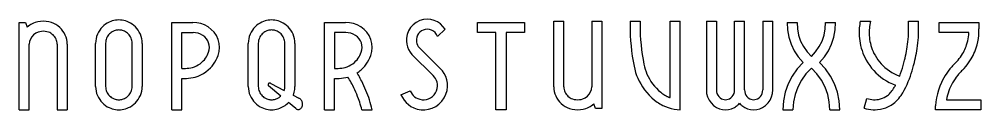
# Model space of a CAD drawing. Header units: metres. Extents: x 0 to 22.4, y -2.3 to 1.
# Drawn here: x 11.39 to 22.43, y 0 to 1.04 of the extents above; entities that cross this region are included whole.
import ezdxf

# ---------------------------------------------------------------- set-up
doc = ezdxf.new("R2010")
doc.units = ezdxf.units.M

msp = doc.modelspace()

# ---------------------------------------------------------------- linework, layer by layer
at = {"layer": 'MCD_Layer_0'}
for p, q in [((11.39322, 0), (11.39322, 1)), ((11.39322, 1), (11.46582, 1)), ((11.46582, 1), (11.486019, 0.948699)), ((11.558843, 0.993864), (11.543188, 0.986721)), ((11.57492, 1), (11.558843, 0.993864)), ((11.605921, 1.008302), (11.57492, 1)), ((11.63762, 1.013321), (11.605921, 1.008302)), ((11.66967, 1.014999), (11.63762, 1.013321)), ((11.70172, 1.013321), (11.66967, 1.014999)), ((11.733419, 1.008302), (11.70172, 1.013321)), ((11.76442, 1), (11.733419, 1.008302)), ((11.789908, 0.989794), (11.76442, 1)), ((12.40436, 0.994813), (12.384069, 0.981955)), ((12.425721, 1.0058), (12.40436, 0.994813)), ((12.443406, 1.013127), (12.425721, 1.0058)), ((12.461569, 1.01917), (12.443406, 1.013127)), ((12.480118, 1.0239), (12.461569, 1.01917)), ((12.498957, 1.027292), (12.480118, 1.0239)), ((12.517991, 1.029329), (12.498957, 1.027292)), ((12.537121, 1.030001), (12.517991, 1.029329)), ((12.556218, 1.029317), (12.537121, 1.030001)), ((12.575217, 1.027273), (12.556218, 1.029317)), ((12.594022, 1.023879), (12.575217, 1.027273)), ((12.612537, 1.019151), (12.594022, 1.023879)), ((12.630668, 1.013115), (12.612537, 1.019151)), ((12.648322, 1.0058), (12.630668, 1.013115)), ((12.669688, 0.994799), (12.648322, 1.0058)), ((12.689986, 0.981934), (12.669688, 0.994799)), ((13.146023, 0), (13.146023, 1)), ((13.146023, 1), (13.386023, 1)), ((13.432105, 0.997506), (13.386023, 1)), ((13.477311, 0.988222), (13.432105, 0.997506)), ((14.157164, 0.994812), (14.136873, 0.981955)), ((14.178525, 1.0058), (14.157164, 0.994812)), ((14.196194, 1.013121), (14.178525, 1.0058)), ((14.214341, 1.019161), (14.196194, 1.013121)), ((14.232872, 1.02389), (14.214341, 1.019161)), ((14.251695, 1.027283), (14.232872, 1.02389)), ((14.270711, 1.029323), (14.251695, 1.027283)), ((14.289825, 1.030001), (14.270711, 1.029323)), ((14.308938, 1.029323), (14.289825, 1.030001)), ((14.327955, 1.027283), (14.308938, 1.029323)), ((14.346777, 1.02389), (14.327955, 1.027283)), ((14.365309, 1.019161), (14.346777, 1.02389)), ((14.383456, 1.013121), (14.365309, 1.019161)), ((14.401125, 1.0058), (14.383456, 1.013121)), ((14.422491, 0.994799), (14.401125, 1.0058)), ((14.44279, 0.981934), (14.422491, 0.994799)), ((14.898826, 0), (14.898826, 1)), ((14.898826, 1), (15.138826, 1)), ((15.184908, 0.997506), (15.138826, 1)), ((15.230114, 0.988222), (15.184908, 0.997506)), ((15.950224, 1.002508), (15.914899, 0.975884)), ((15.989833, 1.022201), (15.950224, 1.002508)), ((16.032382, 1.034295), (15.989833, 1.022201)), ((16.076427, 1.03838), (16.032382, 1.034295)), ((16.117009, 1.034924), (16.076427, 1.03838)), ((16.156423, 1.024663), (16.117009, 1.034924)), ((16.193538, 1.007891), (16.156423, 1.024663)), ((16.227286, 0.98509), (16.193538, 1.007891)), ((16.651629, 0.884999), (16.651629, 1)), ((16.651629, 1), (17.193628, 1)), ((17.193628, 1), (17.193628, 0.884999)), ((17.52803, 0.2628), (17.52803, 1.015101)), ((17.52803, 1.015101), (17.64303, 1.015101)), ((17.64303, 0.2628), (17.64303, 1.015101)), ((17.965031, 1.015101), (17.965031, 0.2628)), ((17.965031, 1.015101), (18.08003, 1.015101)), ((18.08003, 1.015101), (18.08003, 0.015101)), ((18.405021, 1.015001), (18.404565, 0.987714)), ((18.405021, 1.015001), (18.520122, 1.015001)), ((18.520122, 1.015001), (18.519633, 0.988631)), ((18.863021, 0.1392), (18.863021, 1.015001)), ((18.863021, 1.015001), (18.978022, 1.015001)), ((18.978022, 0), (18.978022, 1.015001)), ((19.280833, 1.015), (19.280833, 0.228)), ((19.280833, 1.015), (19.395833, 1.015)), ((19.395833, 1.015), (19.395833, 0.228)), ((19.603833, 0.228), (19.603833, 1.015)), ((19.603833, 1.015), (19.718833, 1.015)), ((19.718833, 0.228), (19.718833, 1.015)), ((19.926833, 1.015), (19.926833, 0.228)), ((19.926833, 1.015), (20.041833, 1.015)), ((20.041833, 0.228), (20.041833, 1.015)), ((20.209335, 1), (20.212389, 0.916027)), ((20.209335, 1), (20.324335, 1)), ((20.324335, 1), (20.326724, 0.927899)), ((20.643796, 0.927889), (20.646135, 1)), ((20.646135, 1), (20.761235, 1)), ((20.758188, 0.916017), (20.761235, 1)), ((21.043454, 0.995864), (21.040318, 0.976712)), ((21.047186, 1.014908), (21.043454, 0.995864)), ((21.047186, 1.014908), (21.165286, 1.014908)), ((21.160636, 0.995522), (21.156733, 0.975972)), ((21.165286, 1.014908), (21.160636, 0.995522)), ((21.600253, 0.995419), (21.599486, 1.014908)), ((21.599486, 1.014908), (21.714585, 1.014908)), ((21.600786, 0.975921), (21.600253, 0.995419)), ((21.715363, 0.994885), (21.714585, 1.014908)), ((21.715897, 0.974854), (21.715363, 0.994885)), ((21.950938, 0.884999), (21.950938, 1)), ((21.950938, 1), (22.408938, 1)), ((22.408938, 1), (22.408938, 0.927899)), ((11.499376, 0.959548), (11.486019, 0.948699)), ((11.513395, 0.969528), (11.499376, 0.959548)), ((11.528018, 0.978598), (11.513395, 0.969528)), ((11.543188, 0.986721), (11.528018, 0.978598)), ((11.61032, 0.890599), (11.58303, 0.877449)), ((11.629721, 0.895803), (11.61032, 0.890599)), ((11.64956, 0.898948), (11.629721, 0.895803)), ((11.66962, 0.900001), (11.64956, 0.898948)), ((11.689679, 0.898948), (11.66962, 0.900001)), ((11.709519, 0.895803), (11.689679, 0.898948)), ((11.72892, 0.890599), (11.709519, 0.895803)), ((11.743096, 0.884731), (11.72892, 0.890599)), ((11.75661, 0.877465), (11.743096, 0.884731)), ((11.814213, 0.977025), (11.789908, 0.989794)), ((11.837079, 0.96183), (11.814213, 0.977025)), ((11.858265, 0.944367), (11.837079, 0.96183)), ((11.877547, 0.924822), (11.858265, 0.944367)), ((11.89472, 0.9034), (11.877547, 0.924822)), ((11.909338, 0.880763), (11.89472, 0.9034)), ((12.302557, 0.891168), (12.290784, 0.86692)), ((12.316721, 0.914102), (12.302557, 0.891168)), ((12.331203, 0.933267), (12.316721, 0.914102)), ((12.347343, 0.951058), (12.331203, 0.933267)), ((12.365013, 0.967331), (12.347343, 0.951058)), ((12.384069, 0.981955), (12.365013, 0.967331)), ((12.449931, 0.887634), (12.439052, 0.879296)), ((12.461519, 0.894956), (12.449931, 0.887634)), ((12.473721, 0.901201), (12.461519, 0.894956)), ((12.483782, 0.905386), (12.473721, 0.901201)), ((12.494117, 0.908836), (12.483782, 0.905386)), ((12.504674, 0.911535), (12.494117, 0.908836)), ((12.515397, 0.913468), (12.504674, 0.911535)), ((12.526231, 0.914626), (12.515397, 0.913468)), ((12.537121, 0.915002), (12.526231, 0.914626)), ((12.547971, 0.914604), (12.537121, 0.915002)), ((12.558766, 0.913441), (12.547971, 0.914604)), ((12.569451, 0.911517), (12.558766, 0.913441)), ((12.579974, 0.908843), (12.569451, 0.911517)), ((12.590281, 0.905432), (12.579974, 0.908843)), ((12.600322, 0.901301), (12.590281, 0.905432)), ((12.612558, 0.895022), (12.600322, 0.901301)), ((12.62418, 0.887667), (12.612558, 0.895022)), ((12.635092, 0.879295), (12.62418, 0.887667)), ((12.709056, 0.967309), (12.689986, 0.981934)), ((12.726743, 0.95104), (12.709056, 0.967309)), ((12.742908, 0.933257), (12.726743, 0.95104)), ((12.757421, 0.914102), (12.742908, 0.933257)), ((12.771546, 0.891153), (12.757421, 0.914102)), ((12.783287, 0.866899), (12.771546, 0.891153)), ((13.261023, 0.4724), (13.261023, 0.884999)), ((13.261023, 0.884999), (13.388322, 0.884999)), ((13.417378, 0.883426), (13.388322, 0.884999)), ((13.445883, 0.877575), (13.417378, 0.883426)), ((13.520647, 0.972352), (13.477311, 0.988222)), ((13.561158, 0.950247), (13.520647, 0.972352)), ((13.597953, 0.922392), (13.561158, 0.950247)), ((13.630223, 0.8894), (13.597953, 0.922392)), ((13.656188, 0.850309), (13.630223, 0.8894)), ((14.05536, 0.891168), (14.043587, 0.86692)), ((14.069524, 0.914102), (14.05536, 0.891168)), ((14.084006, 0.933267), (14.069524, 0.914102)), ((14.100146, 0.951058), (14.084006, 0.933267)), ((14.117816, 0.967331), (14.100146, 0.951058)), ((14.136873, 0.981955), (14.117816, 0.967331)), ((14.202617, 0.887563), (14.191764, 0.879219)), ((14.214167, 0.89491), (14.202617, 0.887563)), ((14.226325, 0.901201), (14.214167, 0.89491)), ((14.236408, 0.905369), (14.226325, 0.901201)), ((14.246762, 0.908809), (14.236408, 0.905369)), ((14.257335, 0.911504), (14.246762, 0.908809)), ((14.268073, 0.913441), (14.257335, 0.911504)), ((14.278921, 0.914608), (14.268073, 0.913441)), ((14.289825, 0.915002), (14.278921, 0.914608)), ((14.30068, 0.914616), (14.289829, 0.915002)), ((14.311475, 0.913459), (14.30068, 0.914616)), ((14.322161, 0.911537), (14.311475, 0.913459)), ((14.332684, 0.908861), (14.322161, 0.911537)), ((14.342989, 0.905443), (14.332684, 0.908861)), ((14.353026, 0.901301), (14.342989, 0.905443)), ((14.365248, 0.895022), (14.353026, 0.901301)), ((14.376859, 0.887675), (14.365248, 0.895022)), ((14.387766, 0.879319), (14.376859, 0.887675)), ((14.461859, 0.967309), (14.44279, 0.981934)), ((14.479547, 0.95104), (14.461859, 0.967309)), ((14.495712, 0.933257), (14.479547, 0.95104)), ((14.510225, 0.914102), (14.495712, 0.933257)), ((14.52435, 0.891153), (14.510225, 0.914102)), ((14.536091, 0.866898), (14.52435, 0.891153)), ((15.141125, 0.884999), (15.013827, 0.884999)), ((15.013827, 0.884999), (15.013827, 0.4724)), ((15.170181, 0.883426), (15.141125, 0.884999)), ((15.198686, 0.877575), (15.170181, 0.883426)), ((15.27345, 0.972353), (15.230114, 0.988222)), ((15.313961, 0.950248), (15.27345, 0.972353)), ((15.350756, 0.922392), (15.313961, 0.950248)), ((15.383025, 0.8894), (15.350756, 0.922392)), ((15.408991, 0.850309), (15.383025, 0.8894)), ((15.861711, 0.90566), (15.845653, 0.864443)), ((15.885058, 0.943231), (15.861711, 0.90566)), ((15.914899, 0.975884), (15.885058, 0.943231)), ((15.992301, 0.890767), (15.976758, 0.873756)), ((16.010698, 0.904642), (15.992301, 0.890767)), ((16.031325, 0.914912), (16.010698, 0.904642)), ((16.053485, 0.921229), (16.031325, 0.914912)), ((16.076427, 0.923379), (16.053485, 0.921229)), ((16.101619, 0.920835), (16.076427, 0.923379)), ((16.125782, 0.913271), (16.101619, 0.920835)), ((16.147928, 0.900998), (16.125782, 0.913271)), ((16.16715, 0.884517), (16.147928, 0.900998)), ((16.182661, 0.864505), (16.16715, 0.884517)), ((16.280927, 0.924179), (16.193826, 0.84178)), ((16.256697, 0.956916), (16.227286, 0.98509)), ((16.280927, 0.924179), (16.256697, 0.956916)), ((16.865629, 0.884999), (16.651629, 0.884999)), ((16.865629, 0), (16.865629, 0.884999)), ((17.193628, 0.884999), (16.980628, 0.884999)), ((16.980628, 0.884999), (16.980628, 0)), ((18.404565, 0.987714), (18.404432, 0.960423)), ((18.404432, 0.960423), (18.404621, 0.933133)), ((18.404621, 0.933133), (18.405132, 0.905847)), ((18.405132, 0.905847), (18.405966, 0.878569)), ((18.519633, 0.988631), (18.519466, 0.962258)), ((18.519466, 0.962258), (18.519621, 0.935884)), ((18.519621, 0.935884), (18.520099, 0.909514)), ((18.520099, 0.909514), (18.520899, 0.883152)), ((18.520899, 0.883152), (18.522022, 0.856801)), ((20.212389, 0.916027), (20.226844, 0.833252)), ((20.326724, 0.927899), (20.33944, 0.856888)), ((20.631108, 0.856864), (20.643796, 0.927889)), ((20.74373, 0.833232), (20.758188, 0.916017)), ((21.033785, 0.899408), (21.033636, 0.871957)), ((21.034513, 0.918801), (21.033785, 0.899408)), ((21.035846, 0.938162), (21.034513, 0.918801)), ((21.037781, 0.957472), (21.035846, 0.938162)), ((21.040318, 0.976712), (21.037781, 0.957472)), ((21.148686, 0.896708), (21.148527, 0.874161)), ((21.149556, 0.916625), (21.148686, 0.896708)), ((21.151189, 0.936494), (21.149556, 0.916625)), ((21.153582, 0.956286), (21.151189, 0.936494)), ((21.156733, 0.975972), (21.153582, 0.956286)), ((21.600288, 0.868618), (21.600585, 0.897908)), ((21.600585, 0.897908), (21.600986, 0.917409)), ((21.601086, 0.956418), (21.600786, 0.975921)), ((21.600986, 0.917409), (21.601153, 0.936913)), ((21.601153, 0.936913), (21.601086, 0.956418)), ((21.715139, 0.86262), (21.715586, 0.894707)), ((21.715586, 0.894707), (21.71603, 0.914741)), ((21.716186, 0.954817), (21.715897, 0.974854)), ((21.71603, 0.914741), (21.71623, 0.934779)), ((21.71623, 0.934779), (21.716186, 0.954817)), ((22.293837, 0.884999), (21.950938, 0.884999)), ((22.292273, 0.861217), (22.293837, 0.884999)), ((22.407016, 0.853683), (22.409072, 0.890763)), ((22.409072, 0.890763), (22.408938, 0.927899)), ((11.51275, 0.782251), (11.50822, 0.752299)), ((11.522979, 0.810765), (11.51275, 0.782251)), ((11.538522, 0.836766), (11.522979, 0.810765)), ((11.558794, 0.859277), (11.538522, 0.836766)), ((11.58303, 0.877449), (11.558794, 0.859277)), ((11.769323, 0.868875), (11.75661, 0.877465)), ((11.781108, 0.85905), (11.769323, 0.868875)), ((11.791843, 0.848088), (11.781108, 0.85905)), ((11.80142, 0.836101), (11.791843, 0.848088)), ((11.809599, 0.82355), (11.80142, 0.836101)), ((11.816503, 0.810256), (11.809599, 0.82355)), ((11.822065, 0.796346), (11.816503, 0.810256)), ((11.826229, 0.781956), (11.822065, 0.796346)), ((11.828956, 0.767226), (11.826229, 0.781956)), ((11.921615, 0.856776), (11.909338, 0.880763)), ((11.931427, 0.831679), (11.921615, 0.856776)), ((11.938676, 0.805726), (11.931427, 0.831679)), ((11.943289, 0.779177), (11.938676, 0.805726)), ((11.945219, 0.752299), (11.943289, 0.779177)), ((12.270887, 0.788826), (12.269621, 0.761901)), ((12.274867, 0.815486), (12.270887, 0.788826)), ((12.281523, 0.841606), (12.274867, 0.815486)), ((12.290784, 0.86692), (12.281523, 0.841606)), ((12.385356, 0.777625), (12.384621, 0.7623)), ((12.387636, 0.792797), (12.385356, 0.777625)), ((12.39144, 0.807661), (12.387636, 0.792797)), ((12.396727, 0.822064), (12.39144, 0.807661)), ((12.403444, 0.835858), (12.396727, 0.822064)), ((12.411521, 0.848902), (12.403444, 0.835858)), ((12.419768, 0.85985), (12.411521, 0.848902)), ((12.42897, 0.87001), (12.419768, 0.85985)), ((12.439052, 0.879296), (12.42897, 0.87001)), ((12.645207, 0.869976), (12.635092, 0.879295)), ((12.654442, 0.859784), (12.645207, 0.869976)), ((12.662722, 0.848802), (12.654442, 0.859784)), ((12.670727, 0.835749), (12.662722, 0.848802)), ((12.677385, 0.821961), (12.670727, 0.835749)), ((12.682629, 0.807575), (12.677385, 0.821961)), ((12.686406, 0.792736), (12.682629, 0.807575)), ((12.688677, 0.777594), (12.686406, 0.792736)), ((12.689421, 0.7623), (12.688677, 0.777594)), ((12.792526, 0.841585), (12.783287, 0.866899)), ((12.799168, 0.815469), (12.792526, 0.841585)), ((12.803147, 0.788818), (12.799168, 0.815469)), ((12.804421, 0.761901), (12.803147, 0.788818)), ((13.473209, 0.867575), (13.445883, 0.877575)), ((13.498757, 0.853645), (13.473209, 0.867575)), ((13.521965, 0.836091), (13.498757, 0.853645)), ((13.542323, 0.8153), (13.521965, 0.836091)), ((13.556822, 0.792412), (13.542323, 0.8153)), ((13.567404, 0.767471), (13.556822, 0.792412)), ((13.675262, 0.807431), (13.656188, 0.850309)), ((13.686911, 0.76197), (13.675262, 0.807431)), ((14.02369, 0.788826), (14.022424, 0.761901)), ((14.02767, 0.815486), (14.02369, 0.788826)), ((14.034326, 0.841606), (14.02767, 0.815486)), ((14.043587, 0.86692), (14.034326, 0.841606)), ((14.138116, 0.777626), (14.137425, 0.7623)), ((14.140364, 0.792801), (14.138116, 0.777626)), ((14.144146, 0.807668), (14.140364, 0.792801)), ((14.149422, 0.822073), (14.144146, 0.807668)), ((14.156138, 0.835865), (14.149422, 0.822073)), ((14.164224, 0.848902), (14.156138, 0.835865)), ((14.172492, 0.859812), (14.164224, 0.848902)), ((14.181696, 0.869945), (14.172492, 0.859812)), ((14.191764, 0.879219), (14.181696, 0.869945)), ((14.397883, 0.87002), (14.387766, 0.879319)), ((14.407127, 0.859854), (14.397883, 0.87002)), ((14.415424, 0.848902), (14.407127, 0.859854)), ((14.423463, 0.835843), (14.415424, 0.848902)), ((14.430148, 0.822042), (14.423463, 0.835843)), ((14.435413, 0.80764), (14.430148, 0.822042)), ((14.439203, 0.792781), (14.435413, 0.80764)), ((14.441482, 0.777617), (14.439203, 0.792781)), ((14.442225, 0.7623), (14.441482, 0.777617)), ((14.54533, 0.841585), (14.536091, 0.866898)), ((14.551972, 0.815469), (14.54533, 0.841585)), ((14.555951, 0.788818), (14.551972, 0.815469)), ((14.557225, 0.761901), (14.555951, 0.788818)), ((15.226012, 0.867575), (15.198686, 0.877575)), ((15.25156, 0.853645), (15.226012, 0.867575)), ((15.274768, 0.836091), (15.25156, 0.853645)), ((15.295126, 0.8153), (15.274768, 0.836091)), ((15.309637, 0.792416), (15.295126, 0.8153)), ((15.32022, 0.767472), (15.309637, 0.792416)), ((15.428065, 0.807431), (15.408991, 0.850309)), ((15.439714, 0.761971), (15.428065, 0.807431)), ((15.837427, 0.82098), (15.836615, 0.787411)), ((15.836615, 0.787411), (15.840476, 0.754055)), ((15.845653, 0.864443), (15.837427, 0.82098)), ((15.951926, 0.810079), (15.951499, 0.792581)), ((15.951499, 0.792581), (15.953514, 0.775195)), ((15.956223, 0.832717), (15.951926, 0.810079)), ((15.953514, 0.775195), (15.957933, 0.758259)), ((15.964595, 0.854185), (15.956223, 0.832717)), ((15.976758, 0.873756), (15.964595, 0.854185)), ((16.193826, 0.84178), (16.182661, 0.864505)), ((18.405966, 0.878569), (18.407122, 0.851302)), ((18.407122, 0.851302), (18.410696, 0.792219)), ((18.410696, 0.792219), (18.415765, 0.733245)), ((18.522022, 0.856801), (18.525422, 0.800622)), ((18.525422, 0.800622), (18.530241, 0.744548)), ((20.226844, 0.833252), (20.25243, 0.753214)), ((20.33944, 0.856888), (20.362219, 0.788439)), ((20.362219, 0.788439), (20.394589, 0.723968)), ((20.575953, 0.72393), (20.608336, 0.788403)), ((20.608336, 0.788403), (20.631108, 0.856864)), ((20.71813, 0.753188), (20.74373, 0.833232)), ((21.033636, 0.871957), (21.034672, 0.844525)), ((21.034672, 0.844525), (21.03689, 0.817164)), ((21.03689, 0.817164), (21.040286, 0.789923)), ((21.040286, 0.789923), (21.044854, 0.762855)), ((21.148527, 0.874161), (21.149356, 0.851629)), ((21.149356, 0.851629), (21.151171, 0.829154)), ((21.151171, 0.829154), (21.153968, 0.806781)), ((21.153968, 0.806781), (21.157742, 0.784551)), ((21.157742, 0.784551), (21.162486, 0.762508)), ((21.590414, 0.751933), (21.594181, 0.780981)), ((21.594181, 0.780981), (21.597084, 0.810128)), ((21.597084, 0.810128), (21.59912, 0.839349)), ((21.59912, 0.839349), (21.600288, 0.868618)), ((21.708263, 0.766623), (21.711476, 0.798551)), ((21.711476, 0.798551), (21.713769, 0.830559)), ((21.713769, 0.830559), (21.715139, 0.86262)), ((22.275042, 0.767581), (22.280979, 0.790664)), ((22.280979, 0.790664), (22.285837, 0.813998)), ((22.285837, 0.813998), (22.289604, 0.837532)), ((22.289604, 0.837532), (22.292273, 0.861217)), ((22.38781, 0.744071), (22.396366, 0.780209)), ((22.396366, 0.780209), (22.402775, 0.816789)), ((22.402775, 0.816789), (22.407016, 0.853683)), ((11.50822, 0), (11.50822, 0.752299)), ((11.83022, 0.752299), (11.828956, 0.767226)), ((11.83022, 0.752299), (11.83022, 0)), ((11.945219, 0.752299), (11.945219, 0)), ((12.269621, 0.268101), (12.269621, 0.761901)), ((12.384621, 0.7623), (12.384621, 0.2676)), ((12.689421, 0.2676), (12.689421, 0.7623)), ((12.804421, 0.761901), (12.804421, 0.268101)), ((13.566623, 0.660899), (13.573391, 0.687134)), ((13.573787, 0.741139), (13.567404, 0.767471)), ((13.573391, 0.687134), (13.575801, 0.71412)), ((13.575801, 0.71412), (13.573787, 0.741139)), ((13.675123, 0.622999), (13.68684, 0.668442)), ((13.68684, 0.668442), (13.690806, 0.715203)), ((13.690806, 0.715203), (13.686911, 0.76197)), ((14.022424, 0.268101), (14.022424, 0.761901)), ((14.137425, 0.7623), (14.137425, 0.2676)), ((14.442225, 0.2676), (14.442225, 0.7623)), ((14.557225, 0.761901), (14.557225, 0.268101)), ((15.319327, 0.660899), (15.32614, 0.687125)), ((15.326592, 0.741135), (15.32022, 0.767472)), ((15.32614, 0.687125), (15.328583, 0.714112)), ((15.328583, 0.714112), (15.326592, 0.741135)), ((15.427925, 0.622999), (15.439643, 0.668442)), ((15.439643, 0.668442), (15.44361, 0.715203)), ((15.44361, 0.715203), (15.439714, 0.761971)), ((15.840476, 0.754055), (15.848934, 0.721559)), ((15.848934, 0.721559), (15.861826, 0.690553)), ((15.861826, 0.690553), (15.8789, 0.661639)), ((15.957933, 0.758259), (15.96467, 0.742104)), ((15.96467, 0.742104), (15.973592, 0.727046)), ((15.973592, 0.727046), (15.984526, 0.713379)), ((15.984526, 0.713379), (16.225827, 0.474679)), ((18.415765, 0.733245), (18.422327, 0.674418)), ((18.422327, 0.674418), (18.430377, 0.615777)), ((18.530241, 0.744548), (18.536475, 0.688613)), ((18.536475, 0.688613), (18.544119, 0.632853)), ((20.25243, 0.753214), (20.288671, 0.677403)), ((20.288671, 0.677403), (20.334893, 0.60723)), ((20.394589, 0.723968), (20.435879, 0.664813)), ((20.435879, 0.664813), (20.485235, 0.612199)), ((20.485235, 0.612199), (20.534633, 0.664785)), ((20.534633, 0.664785), (20.575953, 0.72393)), ((20.635614, 0.607211), (20.681866, 0.677376)), ((20.681866, 0.677376), (20.71813, 0.753188)), ((21.044854, 0.762855), (21.050585, 0.736008)), ((21.050585, 0.736008), (21.058109, 0.706894)), ((21.058109, 0.706894), (21.066999, 0.678168)), ((21.066999, 0.678168), (21.077237, 0.649894)), ((21.162486, 0.762508), (21.168627, 0.738596)), ((21.168627, 0.738596), (21.175902, 0.715005)), ((21.175902, 0.715005), (21.184296, 0.691788)), ((21.184296, 0.691788), (21.19379, 0.668998)), ((21.19379, 0.668998), (21.204361, 0.646688)), ((21.572698, 0.645089), (21.577487, 0.670989)), ((21.577487, 0.670989), (21.581851, 0.696965)), ((21.581851, 0.696965), (21.585786, 0.723009)), ((21.585786, 0.723009), (21.590414, 0.751933)), ((21.690376, 0.648499), (21.69496, 0.675767)), ((21.69496, 0.675767), (21.699086, 0.703108)), ((21.699086, 0.703108), (21.704132, 0.734799)), ((21.704132, 0.734799), (21.708263, 0.766623)), ((22.230245, 0.657967), (22.239051, 0.674764)), ((22.239051, 0.674764), (22.247244, 0.691868)), ((22.247244, 0.691868), (22.254812, 0.709257)), ((22.254812, 0.709257), (22.261747, 0.726909)), ((22.261747, 0.726909), (22.268038, 0.7448)), ((22.268038, 0.7448), (22.275042, 0.767581)), ((22.351762, 0.644057), (22.360987, 0.665231)), ((22.360987, 0.665231), (22.369448, 0.686722)), ((22.369448, 0.686722), (22.377137, 0.708501)), ((22.377137, 0.708501), (22.38781, 0.744071)), ((13.487175, 0.542773), (13.504623, 0.5596)), ((13.504623, 0.5596), (13.517898, 0.574483)), ((13.517898, 0.574483), (13.530074, 0.590279)), ((13.530074, 0.590279), (13.541087, 0.606905)), ((13.541087, 0.606905), (13.550882, 0.624277)), ((13.550882, 0.624277), (13.559409, 0.642306)), ((13.559409, 0.642306), (13.566623, 0.660899)), ((13.639052, 0.546847), (13.652879, 0.571351)), ((13.652879, 0.571351), (13.664923, 0.596778)), ((13.664923, 0.596778), (13.675123, 0.622999)), ((15.239897, 0.54275), (15.257326, 0.5596)), ((15.257326, 0.5596), (15.270601, 0.574483)), ((15.270601, 0.574483), (15.282777, 0.590279)), ((15.282777, 0.590279), (15.293791, 0.606905)), ((15.293791, 0.606905), (15.303586, 0.624277)), ((15.303586, 0.624277), (15.312112, 0.642306)), ((15.312112, 0.642306), (15.319327, 0.660899)), ((15.391855, 0.546847), (15.405682, 0.571351)), ((15.405682, 0.571351), (15.417726, 0.596778)), ((15.417726, 0.596778), (15.427925, 0.622999)), ((15.8789, 0.661639), (15.899827, 0.635379)), ((16.145427, 0.39238), (15.899827, 0.635379)), ((18.430377, 0.615777), (18.439911, 0.557358)), ((18.439911, 0.557358), (18.450921, 0.4992)), ((18.544119, 0.632853), (18.55317, 0.577304)), ((18.55317, 0.577304), (18.563621, 0.522001)), ((20.334893, 0.60723), (20.390235, 0.544001)), ((20.580235, 0.544001), (20.635614, 0.607211)), ((21.077237, 0.649894), (21.088798, 0.622135)), ((21.088798, 0.622135), (21.101657, 0.594953)), ((21.101657, 0.594953), (21.115786, 0.568409)), ((21.115786, 0.568409), (21.134505, 0.5372)), ((21.204361, 0.646688), (21.215986, 0.624908)), ((21.215986, 0.624908), (21.231343, 0.599232)), ((21.231343, 0.599232), (21.248134, 0.57447)), ((21.248134, 0.57447), (21.266305, 0.550701)), ((21.547872, 0.537152), (21.555786, 0.567908)), ((21.555786, 0.567908), (21.561846, 0.593541)), ((21.561846, 0.593541), (21.567484, 0.61927)), ((21.567484, 0.61927), (21.572698, 0.645089)), ((21.667486, 0.540309), (21.673888, 0.567208)), ((21.673888, 0.567208), (21.679838, 0.594212)), ((21.679838, 0.594212), (21.685335, 0.621311)), ((21.685335, 0.621311), (21.690376, 0.648499)), ((22.140537, 0.538301), (22.155659, 0.55407)), ((22.155659, 0.55407), (22.170116, 0.570449)), ((22.170116, 0.570449), (22.183886, 0.587411)), ((22.183886, 0.587411), (22.196944, 0.604927)), ((22.196944, 0.604927), (22.209268, 0.622967)), ((22.209268, 0.622967), (22.220837, 0.6415)), ((22.220837, 0.6415), (22.230245, 0.657967)), ((22.290013, 0.537398), (22.305305, 0.559735)), ((22.305305, 0.559735), (22.319637, 0.582699)), ((22.319637, 0.582699), (22.331075, 0.602764)), ((22.331075, 0.602764), (22.341787, 0.623226)), ((22.341787, 0.623226), (22.351762, 0.644057)), ((13.261023, 0.4724), (13.281255, 0.472975)), ((13.281255, 0.472975), (13.301461, 0.474175)), ((13.301461, 0.474175), (13.32162, 0.476)), ((13.32162, 0.476), (13.341712, 0.478447)), ((13.341712, 0.478447), (13.361719, 0.481514)), ((13.361719, 0.481514), (13.381622, 0.485199)), ((13.381622, 0.485199), (13.404626, 0.49284)), ((13.404626, 0.49284), (13.426857, 0.502503)), ((13.426857, 0.502503), (13.448137, 0.51411)), ((13.448137, 0.51411), (13.468297, 0.527569)), ((13.468297, 0.527569), (13.487175, 0.542773)), ((13.535971, 0.434676), (13.56281, 0.456236)), ((13.56281, 0.456236), (13.587623, 0.4801)), ((13.587623, 0.4801), (13.606341, 0.501105)), ((13.606341, 0.501105), (13.623513, 0.523392)), ((13.623513, 0.523392), (13.639052, 0.546847)), ((15.013827, 0.4724), (15.034043, 0.472972)), ((15.034043, 0.472972), (15.054232, 0.47417)), ((15.054232, 0.47417), (15.074374, 0.475994)), ((15.074374, 0.475994), (15.09445, 0.478442)), ((15.09445, 0.478442), (15.11444, 0.481511)), ((15.11444, 0.481511), (15.134325, 0.485199)), ((15.134325, 0.485199), (15.157341, 0.492814)), ((15.157341, 0.492814), (15.179581, 0.502462)), ((15.179581, 0.502462), (15.200867, 0.514065)), ((15.200867, 0.514065), (15.221026, 0.527531)), ((15.221026, 0.527531), (15.239897, 0.54275)), ((15.296163, 0.440155), (15.307807, 0.449484)), ((15.307807, 0.449484), (15.319076, 0.459261)), ((15.319076, 0.459261), (15.329955, 0.469471)), ((15.329955, 0.469471), (15.340426, 0.4801)), ((15.340426, 0.4801), (15.359144, 0.501105)), ((15.359144, 0.501105), (15.376316, 0.523392)), ((15.376316, 0.523392), (15.391855, 0.546847)), ((16.251279, 0.446092), (16.225827, 0.474679)), ((16.272553, 0.414274), (16.251279, 0.446092)), ((18.450921, 0.4992), (18.458659, 0.463888)), ((18.458659, 0.463888), (18.468376, 0.429068)), ((18.563621, 0.522001), (18.56996, 0.492776)), ((18.56996, 0.492776), (18.57795, 0.463959)), ((18.57795, 0.463959), (18.587564, 0.435642)), ((20.322036, 0.469159), (20.264425, 0.385892)), ((20.390235, 0.544001), (20.322036, 0.469159)), ((20.485235, 0.4753), (20.423133, 0.411121)), ((20.547336, 0.411122), (20.485235, 0.4753)), ((20.648434, 0.469159), (20.580235, 0.544001)), ((20.706045, 0.385892), (20.648434, 0.469159)), ((21.134505, 0.5372), (21.154955, 0.507098)), ((21.154955, 0.507098), (21.177072, 0.478198)), ((21.177072, 0.478198), (21.200783, 0.450591)), ((21.200783, 0.450591), (21.226015, 0.424367)), ((21.266305, 0.550701), (21.285796, 0.528003)), ((21.285796, 0.528003), (21.306546, 0.506449)), ((21.306546, 0.506449), (21.328486, 0.486108)), ((21.328486, 0.486108), (21.354161, 0.46506)), ((21.354161, 0.46506), (21.381104, 0.445663)), ((21.381104, 0.445663), (21.409211, 0.427993)), ((21.51026, 0.415846), (21.520549, 0.445891)), ((21.520549, 0.445891), (21.530251, 0.476132)), ((21.530251, 0.476132), (21.539359, 0.506556)), ((21.539359, 0.506556), (21.547872, 0.537152)), ((21.632083, 0.416577), (21.641813, 0.447252)), ((21.641813, 0.447252), (21.650959, 0.478107)), ((21.650959, 0.478107), (21.659518, 0.509129)), ((21.659518, 0.509129), (21.667486, 0.540309)), ((22.057144, 0.444146), (22.039257, 0.419044)), ((22.076037, 0.4685), (22.057144, 0.444146)), ((22.086172, 0.480687), (22.076037, 0.4685)), ((22.096559, 0.492659), (22.086172, 0.480687)), ((22.107193, 0.504411), (22.096559, 0.492659)), ((22.118071, 0.515939), (22.107193, 0.504411)), ((22.129187, 0.527237), (22.118071, 0.515939)), ((22.140537, 0.538301), (22.129187, 0.527237)), ((22.210241, 0.445754), (22.200844, 0.436207)), ((22.219837, 0.455099), (22.210241, 0.445754)), ((22.219837, 0.455099), (22.238672, 0.474542)), ((22.238672, 0.474542), (22.256667, 0.494763)), ((22.256667, 0.494763), (22.273791, 0.515728)), ((22.273791, 0.515728), (22.290013, 0.537398)), ((13.261023, 0.3574), (13.286519, 0.358092)), ((13.261023, 0), (13.261023, 0.3574)), ((13.286519, 0.358092), (13.311976, 0.359657)), ((13.311976, 0.359657), (13.337365, 0.362094)), ((13.337365, 0.362094), (13.362655, 0.365399)), ((13.362655, 0.365399), (13.387818, 0.36957)), ((13.387818, 0.36957), (13.412822, 0.374599)), ((13.412822, 0.374599), (13.445499, 0.385433)), ((13.445499, 0.385433), (13.477082, 0.399133)), ((13.477082, 0.399133), (13.507319, 0.415591)), ((13.507319, 0.415591), (13.535971, 0.434676)), ((15.013827, 0.3574), (15.039476, 0.358099)), ((15.013827, 0), (15.013827, 0.3574)), ((15.039476, 0.358099), (15.065086, 0.359681)), ((15.065086, 0.359681), (15.090627, 0.362146)), ((15.090627, 0.362146), (15.116067, 0.365491)), ((15.116067, 0.365491), (15.141377, 0.36971)), ((15.141377, 0.36971), (15.166526, 0.3748)), ((15.17619, 0.358717), (15.166526, 0.3748)), ((15.185657, 0.342517), (15.17619, 0.358717)), ((15.194925, 0.326203), (15.185657, 0.342517)), ((15.271827, 0.422899), (15.284164, 0.431289)), ((15.280978, 0.407411), (15.271827, 0.422899)), ((15.289957, 0.391823), (15.280978, 0.407411)), ((15.284164, 0.431289), (15.296163, 0.440155)), ((15.298762, 0.376136), (15.289957, 0.391823)), ((15.307393, 0.360351), (15.298762, 0.376136)), ((15.315848, 0.344473), (15.307393, 0.360351)), ((15.324125, 0.328501), (15.315848, 0.344473)), ((16.160317, 0.375637), (16.145427, 0.39238)), ((16.172767, 0.357007), (16.160317, 0.375637)), ((16.182541, 0.336844), (16.172767, 0.357007)), ((16.189453, 0.315531), (16.182541, 0.336844)), ((16.289246, 0.379831), (16.272553, 0.414274)), ((16.30104, 0.343418), (16.289246, 0.379831)), ((16.307709, 0.305728), (16.30104, 0.343418)), ((18.468376, 0.429068), (18.480041, 0.394852)), ((18.480041, 0.394852), (18.493616, 0.361348)), ((18.493616, 0.361348), (18.509059, 0.328663)), ((18.587564, 0.435642), (18.598772, 0.407917)), ((18.598772, 0.407917), (18.611538, 0.380875)), ((18.611538, 0.380875), (18.62582, 0.354601)), ((18.62582, 0.354601), (18.64368, 0.325688)), ((20.264425, 0.385892), (20.21843, 0.295688)), ((20.370527, 0.338955), (20.328432, 0.260192)), ((20.423133, 0.411121), (20.370527, 0.338955)), ((20.599943, 0.338955), (20.547336, 0.411122)), ((20.642038, 0.260193), (20.599943, 0.338955)), ((20.75204, 0.295688), (20.706045, 0.385892)), ((21.226015, 0.424367), (21.252686, 0.399607)), ((21.252686, 0.399607), (21.282567, 0.375021)), ((21.282567, 0.375021), (21.313872, 0.352274)), ((21.313872, 0.352274), (21.346485, 0.331447)), ((21.346485, 0.331447), (21.380291, 0.312616)), ((21.409211, 0.427993), (21.438371, 0.41212)), ((21.438371, 0.41212), (21.468468, 0.398107)), ((21.468468, 0.398107), (21.499385, 0.386008)), ((21.499385, 0.386008), (21.51026, 0.415846)), ((21.59806, 0.322414), (21.610886, 0.355808)), ((21.610886, 0.355808), (21.621773, 0.386092)), ((21.621773, 0.386092), (21.632083, 0.416577)), ((21.991921, 0.339668), (21.978338, 0.311999)), ((22.006619, 0.366761), (21.991921, 0.339668)), ((22.022406, 0.393235), (22.006619, 0.366761)), ((22.039257, 0.419044), (22.022406, 0.393235)), ((22.119917, 0.33239), (22.106555, 0.309975)), ((22.134184, 0.354241), (22.119917, 0.33239)), ((22.149332, 0.375489), (22.134184, 0.354241)), ((22.165338, 0.3961), (22.149332, 0.375489)), ((22.173894, 0.406406), (22.165338, 0.3961)), ((22.182666, 0.416529), (22.173894, 0.406406)), ((22.191651, 0.426464), (22.182666, 0.416529)), ((22.200844, 0.436207), (22.191651, 0.426464)), ((12.269621, 0.268101), (12.270887, 0.241176)), ((12.270887, 0.241176), (12.274868, 0.214516)), ((12.384621, 0.2676), (12.385364, 0.252315)), ((12.385364, 0.252315), (12.387643, 0.237183)), ((12.387643, 0.237183), (12.391434, 0.222357)), ((12.391434, 0.222357), (12.396699, 0.207989)), ((12.677345, 0.207859), (12.682609, 0.222262)), ((12.682609, 0.222262), (12.6864, 0.23712)), ((12.6864, 0.23712), (12.688678, 0.252284)), ((12.688678, 0.252284), (12.689421, 0.2676)), ((12.799168, 0.214533), (12.803147, 0.241184)), ((12.803147, 0.241184), (12.804421, 0.268101)), ((14.022424, 0.268101), (14.02369, 0.241176)), ((14.02369, 0.241176), (14.027671, 0.214516)), ((14.137425, 0.2676), (14.138125, 0.252315)), ((14.138125, 0.252315), (14.140371, 0.23718)), ((14.140371, 0.23718), (14.14414, 0.22235)), ((14.14414, 0.22235), (14.149394, 0.20798)), ((14.250115, 0.290847), (14.249741, 0.287268)), ((14.249741, 0.287268), (14.250014, 0.28368)), ((14.250014, 0.28368), (14.250925, 0.280199)), ((14.251124, 0.294301), (14.250115, 0.290847)), ((14.250925, 0.280199), (14.252445, 0.276937)), ((14.252127, 0.296394), (14.251124, 0.294301)), ((14.253359, 0.298362), (14.252127, 0.296394)), ((14.252445, 0.276937), (14.254525, 0.274001)), ((14.254805, 0.300178), (14.253359, 0.298362)), ((14.394925, 0.157001), (14.254525, 0.274001)), ((14.256445, 0.30182), (14.254805, 0.300178)), ((14.25826, 0.303267), (14.256445, 0.30182)), ((14.260225, 0.304502), (14.25826, 0.303267)), ((14.263844, 0.305869), (14.260225, 0.304502)), ((14.267641, 0.306605), (14.263844, 0.305869)), ((14.271507, 0.306689), (14.267641, 0.306605)), ((14.275333, 0.306119), (14.271507, 0.306689)), ((14.279007, 0.304912), (14.275333, 0.306119)), ((14.282425, 0.303101), (14.279007, 0.304912)), ((14.282425, 0.303101), (14.435125, 0.221401)), ((14.435125, 0.221401), (14.437277, 0.228919)), ((14.437277, 0.228919), (14.439047, 0.236535)), ((14.439047, 0.236535), (14.44043, 0.244231)), ((14.44043, 0.244231), (14.441421, 0.251987)), ((14.441421, 0.251987), (14.44202, 0.259783)), ((14.44202, 0.259783), (14.442225, 0.2676)), ((14.552427, 0.216708), (14.555132, 0.233723)), ((14.555132, 0.233723), (14.556734, 0.250878)), ((14.556734, 0.250878), (14.557225, 0.268101)), ((15.203994, 0.309777), (15.194925, 0.326203)), ((15.212861, 0.293242), (15.203994, 0.309777)), ((15.221526, 0.2766), (15.212861, 0.293242)), ((15.23357, 0.252238), (15.221526, 0.2766)), ((15.245142, 0.227649), (15.23357, 0.252238)), ((15.256237, 0.202841), (15.245142, 0.227649)), ((15.337127, 0.302156), (15.324125, 0.328501)), ((15.349626, 0.275569), (15.337127, 0.302156)), ((15.36162, 0.248751), (15.349626, 0.275569)), ((15.373104, 0.22171), (15.36162, 0.248751)), ((15.384074, 0.194456), (15.373104, 0.22171)), ((16.183513, 0.218264), (16.191081, 0.244223)), ((16.193373, 0.293469), (16.189453, 0.315531)), ((16.191081, 0.244223), (16.194226, 0.271079)), ((16.194226, 0.271079), (16.193373, 0.293469)), ((16.290835, 0.17711), (16.303767, 0.221528)), ((16.303767, 0.221528), (16.309128, 0.267479)), ((16.309128, 0.267479), (16.307709, 0.305728)), ((17.52803, 0.2628), (17.5299, 0.235896)), ((17.5299, 0.235896), (17.534478, 0.209318)), ((17.64303, 0.2628), (17.64431, 0.247869)), ((17.64431, 0.247869), (17.647039, 0.233133)), ((17.647039, 0.233133), (17.651192, 0.218734)), ((17.950289, 0.204269), (17.960517, 0.232815)), ((17.960517, 0.232815), (17.965031, 0.2628)), ((18.509059, 0.328663), (18.526321, 0.296901)), ((18.526321, 0.296901), (18.547953, 0.261982)), ((18.547953, 0.261982), (18.571708, 0.228471)), ((18.571708, 0.228471), (18.597496, 0.196498)), ((18.64368, 0.325688), (18.663311, 0.297947)), ((18.663311, 0.297947), (18.684638, 0.271488)), ((18.684638, 0.271488), (18.707576, 0.246412)), ((18.707576, 0.246412), (18.732035, 0.222819)), ((18.732035, 0.222819), (18.757921, 0.2008)), ((19.280833, 0.228), (19.283687, 0.187459)), ((19.395833, 0.228), (19.396952, 0.207473)), ((19.602714, 0.207473), (19.603833, 0.228)), ((19.718833, 0.228), (19.719952, 0.207473)), ((19.925714, 0.207473), (19.926833, 0.228)), ((20.038979, 0.187459), (20.041833, 0.228)), ((20.21843, 0.295688), (20.184873, 0.200156)), ((20.328432, 0.260192), (20.297661, 0.176356)), ((20.672809, 0.176356), (20.642038, 0.260193)), ((20.785598, 0.200156), (20.75204, 0.295688)), ((21.380291, 0.312616), (21.415166, 0.29585)), ((21.410425, 0.216068), (21.418685, 0.228409)), ((21.415166, 0.29585), (21.450985, 0.281208)), ((21.418685, 0.228409), (21.424364, 0.237024)), ((21.424364, 0.237024), (21.429926, 0.245716)), ((21.429926, 0.245716), (21.43537, 0.254481)), ((21.43537, 0.254481), (21.440695, 0.26332)), ((21.440695, 0.26332), (21.4459, 0.272229)), ((21.4459, 0.272229), (21.450985, 0.281208)), ((21.533707, 0.194776), (21.551703, 0.225692)), ((21.551703, 0.225692), (21.568445, 0.257304)), ((21.568445, 0.257304), (21.583906, 0.289562)), ((21.583906, 0.289562), (21.59806, 0.322414)), ((21.94482, 0.226155), (21.932026, 0.181867)), ((21.960276, 0.269586), (21.94482, 0.226155)), ((21.978338, 0.311999), (21.960276, 0.269586)), ((22.072168, 0.239723), (22.062693, 0.215434)), ((22.082637, 0.263599), (22.072168, 0.239723)), ((22.094122, 0.287032), (22.082637, 0.263599)), ((22.106555, 0.309975), (22.094122, 0.287032)), ((12.274868, 0.214516), (12.281523, 0.188396)), ((12.281523, 0.188396), (12.290784, 0.163082)), ((12.290784, 0.163082), (12.302557, 0.138835)), ((12.302557, 0.138835), (12.316721, 0.115901)), ((12.316721, 0.115901), (12.331202, 0.096735)), ((12.396699, 0.207989), (12.403384, 0.194223)), ((12.403384, 0.194223), (12.411421, 0.181201)), ((12.411421, 0.181201), (12.419664, 0.170204)), ((12.419664, 0.170204), (12.428872, 0.160001)), ((12.428872, 0.160001), (12.438969, 0.150676)), ((12.438969, 0.150676), (12.44987, 0.142306)), ((12.44987, 0.142306), (12.461486, 0.134961)), ((12.461486, 0.134961), (12.473721, 0.1287)), ((12.473721, 0.1287), (12.483776, 0.124507)), ((12.483776, 0.124507), (12.494111, 0.121057)), ((12.494111, 0.121057), (12.504669, 0.118369)), ((12.504669, 0.118369), (12.515395, 0.116458)), ((12.515395, 0.116458), (12.526231, 0.115334)), ((12.526231, 0.115334), (12.537121, 0.115002)), ((12.537121, 0.115002), (12.547977, 0.115346)), ((12.547977, 0.115346), (12.55878, 0.116477)), ((12.55878, 0.116477), (12.569471, 0.118391)), ((12.569471, 0.118391), (12.579996, 0.121076)), ((12.579996, 0.121076), (12.590297, 0.124518)), ((12.590297, 0.124518), (12.600322, 0.1287)), ((12.600322, 0.1287), (12.612525, 0.134965)), ((12.612525, 0.134965), (12.624118, 0.142297)), ((12.624118, 0.142297), (12.635008, 0.150637)), ((12.635008, 0.150637), (12.645109, 0.159919)), ((12.645109, 0.159919), (12.654338, 0.170067)), ((12.654338, 0.170067), (12.662621, 0.181001)), ((12.662621, 0.181001), (12.67066, 0.194059)), ((12.67066, 0.194059), (12.677345, 0.207859)), ((12.742908, 0.096746), (12.757421, 0.115901)), ((12.757421, 0.115901), (12.771545, 0.138849)), ((12.771545, 0.138849), (12.783287, 0.163104)), ((12.783287, 0.163104), (12.792526, 0.188417)), ((12.792526, 0.188417), (12.799168, 0.214533)), ((14.027671, 0.214516), (14.034326, 0.188396)), ((14.034326, 0.188396), (14.043587, 0.163082)), ((14.043587, 0.163082), (14.055361, 0.138835)), ((14.055361, 0.138835), (14.069524, 0.115901)), ((14.069524, 0.115901), (14.084006, 0.096735)), ((14.149394, 0.20798), (14.156079, 0.194216)), ((14.156079, 0.194216), (14.164125, 0.181201)), ((14.164224, 0.181001), (14.172479, 0.170091)), ((14.172479, 0.170091), (14.181676, 0.159964)), ((14.181676, 0.159964), (14.191744, 0.1507)), ((14.191744, 0.1507), (14.2026, 0.142376)), ((14.2026, 0.142376), (14.214158, 0.135056)), ((14.214158, 0.135056), (14.226325, 0.1288)), ((14.226425, 0.1287), (14.236484, 0.124518)), ((14.236484, 0.124518), (14.246819, 0.121075)), ((14.246819, 0.121075), (14.257377, 0.11839)), ((14.257377, 0.11839), (14.268101, 0.116477)), ((14.268101, 0.116477), (14.278936, 0.115345)), ((14.278936, 0.115345), (14.289825, 0.115002)), ((14.289825, 0.115002), (14.300735, 0.115341)), ((14.300735, 0.115341), (14.311591, 0.116477)), ((14.311591, 0.116477), (14.322335, 0.118404)), ((14.322335, 0.118404), (14.332909, 0.12111)), ((14.332909, 0.12111), (14.343258, 0.124582)), ((14.343258, 0.124582), (14.353325, 0.1288)), ((14.353325, 0.1288), (14.360863, 0.132535)), ((14.360863, 0.132535), (14.368187, 0.136673)), ((14.368187, 0.136673), (14.375276, 0.141203)), ((14.375276, 0.141203), (14.382108, 0.14611)), ((14.382108, 0.14611), (14.388665, 0.151382)), ((14.388665, 0.151382), (14.394925, 0.157001)), ((14.537824, 0.1672), (14.543755, 0.183377)), ((14.537824, 0.1672), (14.600925, 0.133901)), ((14.543755, 0.183377), (14.548629, 0.199902)), ((14.548629, 0.199902), (14.552427, 0.216708)), ((14.609522, 0.129441), (14.600925, 0.133901)), ((14.617475, 0.123914), (14.609522, 0.129441)), ((14.624654, 0.117412), (14.617475, 0.123914)), ((14.630938, 0.110043), (14.624654, 0.117412)), ((15.266853, 0.177824), (15.256237, 0.202841)), ((15.276983, 0.152607), (15.266853, 0.177824)), ((15.286626, 0.127199), (15.276983, 0.152607)), ((15.294145, 0.106267), (15.286626, 0.127199)), ((15.394526, 0.167), (15.384074, 0.194456)), ((15.404307, 0.13958), (15.394526, 0.167)), ((15.413573, 0.111982), (15.404307, 0.13958)), ((15.422321, 0.084215), (15.413573, 0.111982)), ((15.775227, 0.172679), (15.881926, 0.215579)), ((15.775227, 0.172679), (15.790719, 0.140487)), ((15.790719, 0.140487), (15.810225, 0.110556)), ((15.810225, 0.110556), (15.833422, 0.083385)), ((15.881926, 0.215579), (15.890978, 0.196802)), ((15.890978, 0.196802), (15.902369, 0.179345)), ((15.902369, 0.179345), (15.915909, 0.163497)), ((15.915909, 0.163497), (15.931375, 0.149521)), ((15.931375, 0.149521), (15.948509, 0.137649)), ((15.948509, 0.137649), (15.967027, 0.128078)), ((15.967027, 0.128078), (15.991233, 0.11971)), ((15.991233, 0.11971), (16.016452, 0.11524)), ((16.016452, 0.11524), (16.042059, 0.114781)), ((16.042059, 0.114781), (16.067422, 0.118342)), ((16.067422, 0.118342), (16.091913, 0.125836)), ((16.091913, 0.125836), (16.114926, 0.137078)), ((16.114926, 0.137078), (16.136954, 0.152759)), ((16.136954, 0.152759), (16.156067, 0.171886)), ((16.156067, 0.171886), (16.171733, 0.193926)), ((16.171733, 0.193926), (16.183513, 0.218264)), ((16.243902, 0.097748), (16.270693, 0.135463)), ((16.270693, 0.135463), (16.290835, 0.17711)), ((17.534478, 0.209318), (17.541717, 0.183339)), ((17.541717, 0.183339), (17.551544, 0.158224)), ((17.551544, 0.158224), (17.563857, 0.134229)), ((17.563857, 0.134229), (17.578531, 0.111602)), ((17.578531, 0.111602), (17.595684, 0.090192)), ((17.651192, 0.218734), (17.656728, 0.204808)), ((17.656728, 0.204808), (17.663596, 0.191488)), ((17.663596, 0.191488), (17.67173, 0.178901)), ((17.67173, 0.178901), (17.681331, 0.166937)), ((17.681331, 0.166937), (17.692078, 0.155992)), ((17.692078, 0.155992), (17.703863, 0.146174)), ((17.703863, 0.146174), (17.71657, 0.137581)), ((17.71657, 0.137581), (17.73007, 0.130299)), ((17.73007, 0.130299), (17.74423, 0.124401)), ((17.74423, 0.124401), (17.76364, 0.119253)), ((17.76364, 0.119253), (17.783477, 0.116143)), ((17.783477, 0.116143), (17.803531, 0.115102)), ((17.803531, 0.115102), (17.823584, 0.116143)), ((17.823584, 0.116143), (17.843422, 0.119253)), ((17.843422, 0.119253), (17.862831, 0.124401)), ((17.862831, 0.124401), (17.890161, 0.137538)), ((17.890161, 0.137538), (17.914433, 0.155713)), ((17.914433, 0.155713), (17.934732, 0.178241)), ((17.934732, 0.178241), (17.950289, 0.204269)), ((18.597496, 0.196498), (18.625216, 0.166185)), ((18.625216, 0.166185), (18.654762, 0.13765)), ((18.654762, 0.13765), (18.686021, 0.111001)), ((18.686021, 0.111001), (18.700594, 0.099427)), ((18.757921, 0.2008), (18.769248, 0.191729)), ((18.769248, 0.191729), (18.780921, 0.183109)), ((18.780921, 0.183109), (18.792924, 0.174954)), ((18.792924, 0.174954), (18.805238, 0.167277)), ((18.805238, 0.167277), (18.817844, 0.160088)), ((18.817844, 0.160088), (18.830722, 0.1534)), ((18.830722, 0.1534), (18.836008, 0.150818)), ((18.836008, 0.150818), (18.841334, 0.148321)), ((18.841334, 0.148321), (18.8467, 0.14591)), ((18.8467, 0.14591), (18.852104, 0.143586)), ((18.852104, 0.143586), (18.857545, 0.141349)), ((18.857545, 0.141349), (18.863021, 0.1392)), ((19.283687, 0.187459), (19.293854, 0.148109)), ((19.293854, 0.148109), (19.310996, 0.11126)), ((19.310996, 0.11126), (19.334542, 0.078134)), ((19.396952, 0.207473), (19.401922, 0.187525)), ((19.401922, 0.187525), (19.410563, 0.168872)), ((19.410563, 0.168872), (19.422567, 0.152183)), ((19.422567, 0.152183), (19.437502, 0.138056)), ((19.437502, 0.138056), (19.454833, 0.127)), ((19.454833, 0.127), (19.469059, 0.120401)), ((19.469059, 0.120401), (19.484211, 0.11636)), ((19.484211, 0.11636), (19.499833, 0.115)), ((19.499833, 0.115), (19.515456, 0.11636)), ((19.515456, 0.11636), (19.530608, 0.120401)), ((19.530608, 0.120401), (19.544833, 0.127)), ((19.544833, 0.127), (19.562164, 0.138057)), ((19.562164, 0.138057), (19.5771, 0.152183)), ((19.5771, 0.152183), (19.589103, 0.168872)), ((19.589103, 0.168872), (19.597745, 0.187525)), ((19.597745, 0.187525), (19.602714, 0.207473)), ((19.719952, 0.207473), (19.724921, 0.187525)), ((19.724921, 0.187525), (19.733563, 0.168872)), ((19.733563, 0.168872), (19.745567, 0.152183)), ((19.745567, 0.152183), (19.760502, 0.138056)), ((19.760502, 0.138056), (19.777833, 0.127)), ((19.777833, 0.127), (19.792059, 0.120401)), ((19.792059, 0.120401), (19.807211, 0.11636)), ((19.807211, 0.11636), (19.822833, 0.115)), ((19.822833, 0.115), (19.838456, 0.11636)), ((19.838456, 0.11636), (19.853608, 0.120401)), ((19.853608, 0.120401), (19.867833, 0.127)), ((19.867833, 0.127), (19.885164, 0.138057)), ((19.885164, 0.138057), (19.9001, 0.152183)), ((19.9001, 0.152183), (19.912103, 0.168872)), ((19.912103, 0.168872), (19.920745, 0.187525)), ((19.920745, 0.187525), (19.925714, 0.207473)), ((19.988124, 0.078134), (20.011671, 0.11126)), ((20.011671, 0.11126), (20.028813, 0.148109)), ((20.028813, 0.148109), (20.038979, 0.187459)), ((20.184873, 0.200156), (20.164352, 0.101004)), ((20.297661, 0.176356), (20.278807, 0.089063)), ((20.691663, 0.089063), (20.672809, 0.176356)), ((20.806118, 0.101004), (20.785598, 0.200156)), ((21.090586, 0.018909), (21.121986, 0.129707)), ((21.121986, 0.129707), (21.140252, 0.124012)), ((21.140252, 0.124012), (21.158887, 0.119671)), ((21.158887, 0.119671), (21.17779, 0.116708)), ((21.17779, 0.116708), (21.196859, 0.115139)), ((21.196859, 0.115139), (21.215992, 0.114972)), ((21.215992, 0.114972), (21.235086, 0.116209)), ((21.235086, 0.116209), (21.257205, 0.11916)), ((21.257205, 0.11916), (21.278958, 0.124137)), ((21.278958, 0.124137), (21.30016, 0.131097)), ((21.30016, 0.131097), (21.32063, 0.139983)), ((21.32063, 0.139983), (21.340194, 0.150717)), ((21.340194, 0.150717), (21.358685, 0.163209)), ((21.358685, 0.163209), (21.370298, 0.172464)), ((21.370298, 0.172464), (21.38132, 0.182416)), ((21.38132, 0.182416), (21.391707, 0.193028)), ((21.391707, 0.193028), (21.401421, 0.20426)), ((21.401421, 0.20426), (21.410425, 0.216068)), ((21.460227, 0.098719), (21.475249, 0.113941)), ((21.475249, 0.113941), (21.489333, 0.130036)), ((21.489333, 0.130036), (21.502427, 0.146945)), ((21.502427, 0.146945), (21.514485, 0.164608)), ((21.514485, 0.164608), (21.533707, 0.194776)), ((21.921941, 0.136885), (21.914603, 0.091373)), ((21.932026, 0.181867), (21.921941, 0.136885)), ((22.04039, 0.140515), (22.035038, 0.114999)), ((22.035038, 0.114999), (22.429938, 0.114999)), ((22.046791, 0.165788), (22.04039, 0.140515)), ((22.054229, 0.190775), (22.046791, 0.165788)), ((22.062693, 0.215434), (22.054229, 0.190775)), ((22.429938, 0.114999), (22.429938, 0)), ((11.39322, 0), (11.50822, 0)), ((11.83022, 0), (11.945219, 0)), ((12.331202, 0.096735), (12.347343, 0.078944)), ((12.347343, 0.078944), (12.365012, 0.062671)), ((12.365012, 0.062671), (12.384069, 0.048047)), ((12.384069, 0.048047), (12.40436, 0.035189)), ((12.40436, 0.035189), (12.425721, 0.024201)), ((12.425721, 0.024201), (12.443406, 0.016875)), ((12.443406, 0.016875), (12.461569, 0.010831)), ((12.461569, 0.010831), (12.480118, 0.006101)), ((12.480118, 0.006101), (12.498957, 0.002709)), ((12.498957, 0.002709), (12.517991, 0.000672)), ((12.517991, 0.000672), (12.537121, 0)), ((12.537121, 0), (12.556218, 0.000684)), ((12.556218, 0.000684), (12.575217, 0.002728)), ((12.575217, 0.002728), (12.594022, 0.006123)), ((12.594022, 0.006123), (12.612537, 0.01085)), ((12.612537, 0.01085), (12.630668, 0.016887)), ((12.630668, 0.016887), (12.648322, 0.024201)), ((12.648322, 0.024201), (12.669688, 0.035203)), ((12.669688, 0.035203), (12.689986, 0.048068)), ((12.689986, 0.048068), (12.709056, 0.062693)), ((12.709056, 0.062693), (12.726743, 0.078962)), ((12.726743, 0.078962), (12.742908, 0.096746)), ((13.146023, 0), (13.261023, 0)), ((14.084006, 0.096735), (14.100146, 0.078944)), ((14.100146, 0.078944), (14.117816, 0.062671)), ((14.117816, 0.062671), (14.136873, 0.048047)), ((14.136873, 0.048047), (14.157163, 0.035189)), ((14.157163, 0.035189), (14.178525, 0.024201)), ((14.178525, 0.024201), (14.196194, 0.016881)), ((14.196194, 0.016881), (14.214341, 0.010841)), ((14.214341, 0.010841), (14.232872, 0.006112)), ((14.232872, 0.006112), (14.251695, 0.002719)), ((14.251695, 0.002719), (14.270711, 0.000678)), ((14.270711, 0.000678), (14.289825, 0)), ((14.289825, 0), (14.308938, 0.000678)), ((14.308938, 0.000678), (14.327955, 0.002719)), ((14.327955, 0.002719), (14.346777, 0.006112)), ((14.346777, 0.006112), (14.365309, 0.010841)), ((14.365309, 0.010841), (14.383456, 0.016881)), ((14.383456, 0.016881), (14.401125, 0.024201)), ((14.401125, 0.024201), (14.416335, 0.031779)), ((14.416335, 0.031779), (14.431037, 0.040302)), ((14.431037, 0.040302), (14.445171, 0.049734)), ((14.445171, 0.049734), (14.458683, 0.06004)), ((14.458683, 0.06004), (14.471518, 0.071177)), ((14.471518, 0.071177), (14.483625, 0.083101)), ((14.566526, 0.014001), (14.483625, 0.083101)), ((14.566526, 0.014001), (14.570875, 0.01036)), ((14.570875, 0.01036), (14.575654, 0.007305)), ((14.575654, 0.007305), (14.580785, 0.004888)), ((14.580785, 0.004888), (14.586184, 0.003148)), ((14.586184, 0.003148), (14.591761, 0.002113)), ((14.591761, 0.002113), (14.597425, 0.001801)), ((14.597425, 0.001801), (14.605148, 0.002783)), ((14.605148, 0.002783), (14.612558, 0.005171)), ((14.612558, 0.005171), (14.6194, 0.008885)), ((14.6194, 0.008885), (14.625441, 0.013796)), ((14.625441, 0.013796), (14.630474, 0.019736)), ((14.630474, 0.019736), (14.634325, 0.026502)), ((14.636224, 0.101927), (14.630938, 0.110043)), ((14.634325, 0.026502), (14.636897, 0.030771)), ((14.640425, 0.093201), (14.636224, 0.101927)), ((14.636897, 0.030771), (14.639166, 0.035208)), ((14.639166, 0.035208), (14.641122, 0.039793)), ((14.642702, 0.086975), (14.640425, 0.093201)), ((14.641122, 0.039793), (14.642755, 0.044501)), ((14.644389, 0.080565), (14.642702, 0.086975)), ((14.642755, 0.044501), (14.644058, 0.049312)), ((14.644058, 0.049312), (14.645024, 0.054201)), ((14.645471, 0.074025), (14.644389, 0.080565)), ((14.645024, 0.054201), (14.645791, 0.060786)), ((14.64594, 0.067413), (14.645471, 0.074025)), ((14.645791, 0.060786), (14.64594, 0.067413)), ((14.898826, 0), (15.013827, 0)), ((15.301338, 0.085222), (15.294145, 0.106267)), ((15.308205, 0.064067), (15.301338, 0.085222)), ((15.314743, 0.042808), (15.308205, 0.064067)), ((15.32095, 0.021451), (15.314743, 0.042808)), ((15.326826, 0), (15.32095, 0.021451)), ((15.326826, 0), (15.445426, 0)), ((15.430548, 0.056289), (15.422321, 0.084215)), ((15.438251, 0.028214), (15.430548, 0.056289)), ((15.445426, 0), (15.438251, 0.028214)), ((15.833422, 0.083385), (15.859923, 0.059427)), ((15.859923, 0.059427), (15.889287, 0.039078)), ((15.889287, 0.039078), (15.921027, 0.022679)), ((15.921027, 0.022679), (15.962358, 0.008389)), ((15.962358, 0.008389), (16.00542, 0.000767)), ((16.00542, 0.000767), (16.049145, 0)), ((16.049145, 0), (16.092447, 0.006109)), ((16.092447, 0.006109), (16.134254, 0.018941)), ((16.134254, 0.018941), (16.173527, 0.038179)), ((16.173527, 0.038179), (16.21121, 0.065016)), ((16.21121, 0.065016), (16.243902, 0.097748)), ((16.980628, 0), (16.865629, 0)), ((17.595684, 0.090192), (17.614947, 0.07066)), ((17.614947, 0.07066), (17.636116, 0.053212)), ((17.636116, 0.053212), (17.658967, 0.038034)), ((17.658967, 0.038034), (17.683258, 0.025285)), ((17.683258, 0.025285), (17.708731, 0.015101)), ((17.708731, 0.015101), (17.739724, 0.006743)), ((17.739724, 0.006743), (17.771425, 0.00169)), ((17.771425, 0.00169), (17.803481, 0)), ((17.803481, 0), (17.835537, 0.00169)), ((17.835537, 0.00169), (17.867237, 0.006743)), ((17.867237, 0.006743), (17.898231, 0.015101)), ((17.898231, 0.015101), (17.914327, 0.021172)), ((17.914327, 0.021172), (17.929997, 0.028271)), ((17.929997, 0.028271), (17.945175, 0.03637)), ((17.945175, 0.03637), (17.959797, 0.045434)), ((17.959797, 0.045434), (17.973802, 0.055425)), ((17.973802, 0.055425), (17.987131, 0.066301)), ((18.007431, 0.015101), (17.987131, 0.066301)), ((18.08003, 0.015101), (18.007431, 0.015101)), ((18.700594, 0.099427), (18.715602, 0.088421)), ((18.715602, 0.088421), (18.731021, 0.078001)), ((18.731021, 0.078001), (18.74683, 0.068182)), ((18.74683, 0.068182), (18.763005, 0.058977)), ((18.763005, 0.058977), (18.779521, 0.050402)), ((18.779521, 0.050402), (18.810839, 0.036209)), ((18.810839, 0.036209), (18.843082, 0.024266)), ((18.843082, 0.024266), (18.876088, 0.014631)), ((18.876088, 0.014631), (18.909692, 0.007353)), ((18.909692, 0.007353), (18.943727, 0.002467)), ((18.943727, 0.002467), (18.978022, 0)), ((19.334542, 0.078134), (19.363711, 0.049834)), ((19.363711, 0.049834), (19.397533, 0.0273)), ((19.397533, 0.0273), (19.429852, 0.012288)), ((19.429852, 0.012288), (19.464282, 0.003095)), ((19.464282, 0.003095), (19.499783, 0)), ((19.499783, 0), (19.535284, 0.003095)), ((19.535284, 0.003095), (19.569714, 0.012288)), ((19.569714, 0.012288), (19.602033, 0.0273)), ((19.602033, 0.0273), (19.612952, 0.033643)), ((19.612952, 0.033643), (19.623499, 0.040586)), ((19.623499, 0.040586), (19.633642, 0.048107)), ((19.633642, 0.048107), (19.643349, 0.056184)), ((19.643349, 0.056184), (19.652589, 0.064791)), ((19.652589, 0.064791), (19.661333, 0.0739)), ((19.661333, 0.0739), (19.670048, 0.064779)), ((19.670048, 0.064779), (19.679265, 0.056165)), ((19.679265, 0.056165), (19.688953, 0.048085)), ((19.688953, 0.048085), (19.699082, 0.040565)), ((19.699082, 0.040565), (19.70962, 0.033629)), ((19.70962, 0.033629), (19.720533, 0.0273)), ((19.720533, 0.0273), (19.75287, 0.012288)), ((19.75287, 0.012288), (19.787316, 0.003095)), ((19.787316, 0.003095), (19.822833, 0)), ((19.822833, 0), (19.85835, 0.003095)), ((19.85835, 0.003095), (19.892796, 0.012288)), ((19.892796, 0.012288), (19.925133, 0.0273)), ((19.925133, 0.0273), (19.958955, 0.049834)), ((19.958955, 0.049834), (19.988124, 0.078134)), ((20.164352, 0.101004), (20.157235, 0)), ((20.157235, 0), (20.272235, 0)), ((20.278807, 0.089063), (20.272235, 0)), ((20.698235, 0), (20.691663, 0.089063)), ((20.698235, 0), (20.813235, 0)), ((20.813235, 0), (20.806118, 0.101004)), ((21.090586, 0.018909), (21.115629, 0.011581)), ((21.115629, 0.011581), (21.141119, 0.006003)), ((21.141119, 0.006003), (21.166934, 0.002203)), ((21.166934, 0.002203), (21.19295, 0.000199)), ((21.19295, 0.000199), (21.219042, 0)), ((21.219042, 0), (21.245086, 0.001608)), ((21.245086, 0.001608), (21.277755, 0.005963)), ((21.277755, 0.005963), (21.309881, 0.013318)), ((21.309881, 0.013318), (21.34119, 0.02361)), ((21.34119, 0.02361), (21.371415, 0.036752)), ((21.371415, 0.036752), (21.400295, 0.052629)), ((21.400295, 0.052629), (21.427586, 0.071108)), ((21.427586, 0.071108), (21.44432, 0.084424)), ((21.44432, 0.084424), (21.460227, 0.098719)), ((21.914603, 0.091373), (21.910038, 0.045501)), ((21.910038, 0), (21.910038, 0.045501)), ((22.429938, 0), (21.910038, 0))]:
    msp.add_line(p, q, dxfattribs=at)

doc.saveas('drawing.dxf')
